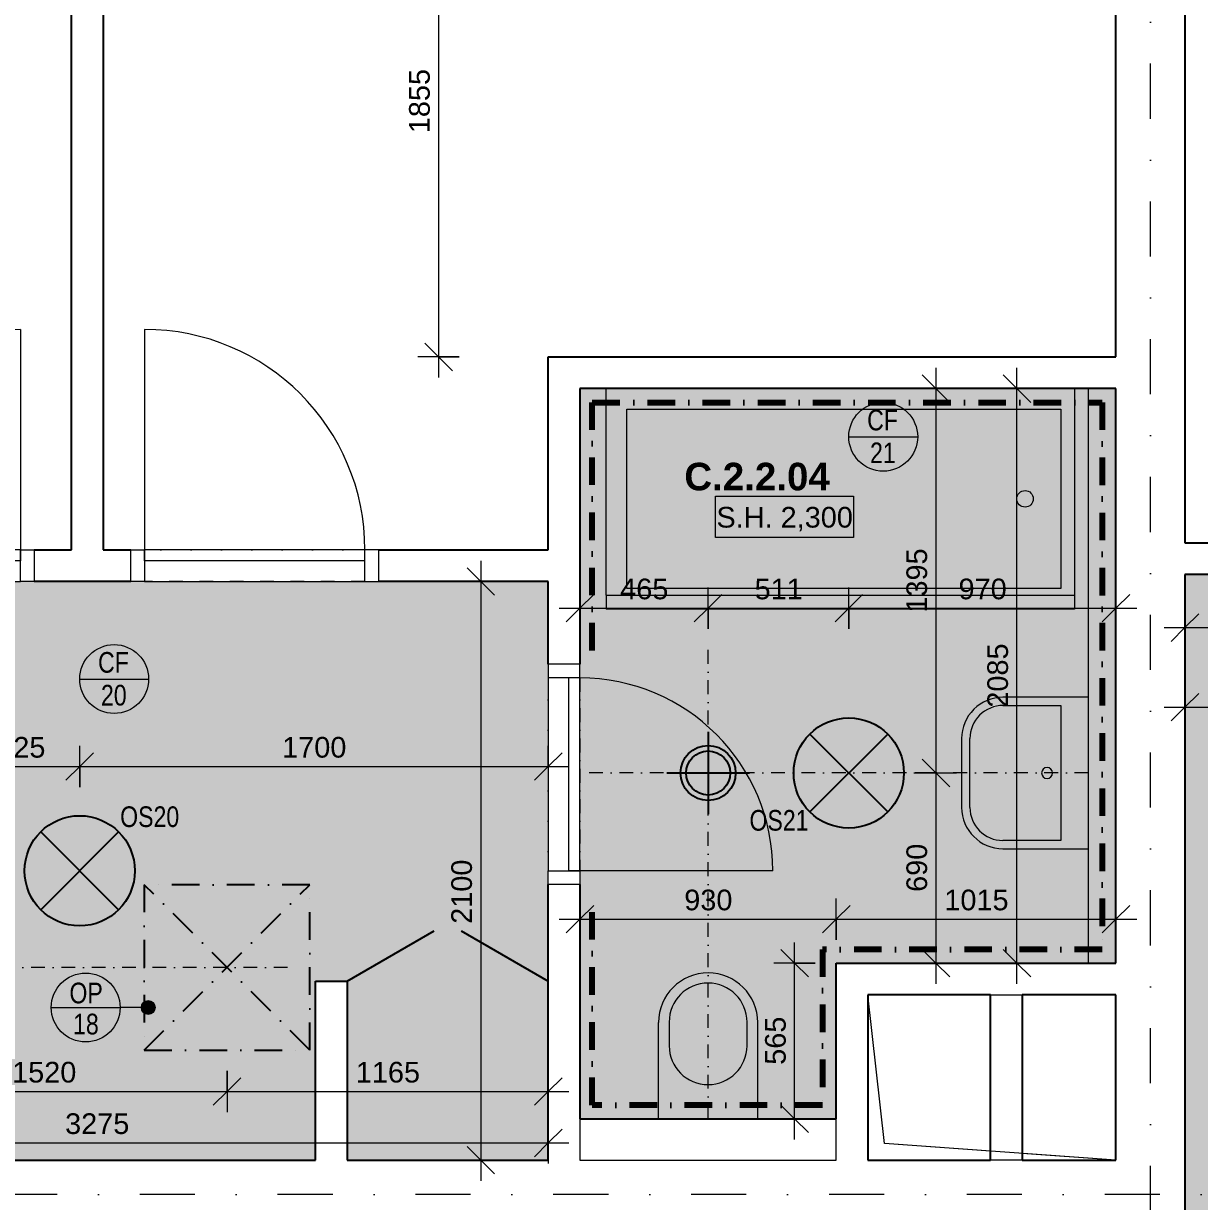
# Model space of a CAD drawing. Header units: millimetres. Extents: x -48130 to -1543, y -7799 to 13735.
# Drawn here: x -32824 to -28557, y -627 to 3648 of the extents above; entities that cross this region are included whole.
import ezdxf

# ---------------------------------------------------------------- set-up
doc = ezdxf.new("R2010")
doc.units = ezdxf.units.MM
for name, pattern in [('ABMV_DashDot_2_2mm-S0_6mm', [110, 50, -30, 0, -30]), ('HA_DashDot_10mm-S3mm', [500, 200, -150, 0, -150]), ('HA_DashDot_2_2mm-S0_6mm', [110, 50, -30, 0, -30]), ('HA_DashDot_4mm-S1mm', [200, 100, -50, 0, -50])]:
    doc.linetypes.add(name, pattern=pattern)
for name, color, linetype, lineweight in [('-UNDERLAY_A-DETL-____-OTLN', 9, 'Continuous', 25), ('-UNDERLAY_I-WALL-____-OTLN', 9, 'Continuous', 9), ('-UNDERLAY_P-SANR-FIXT-OTLN', 9, 'Continuous', 9), ('A-____-____-DIMS', 9, 'Continuous', 5), ('A-____-____-DIMS-50', 9, 'Continuous', 5), ('A-AREA-____-IDEN', 9, 'Continuous', 9), ('A-CLNG-____-IDEN', 9, 'Continuous', 9), ('A-CLNG-____-PATT', 9, 'Continuous', 9), ('A-DETL-____-OTLN', 9, 'Continuous', 25), ('A-DETL-GENF-OTLN', 9, 'Continuous', 9), ('A-DOOR-____-MCUT', 9, 'HA_DashDot_2_2mm-S0_6mm', 9), ('A-DOOR-____-OTLN', 9, 'Continuous', 9), ('A-DOOR-FRAM-OTLN', 9, 'Continuous', 9), ('A-FLOR-____-OVHD', 9, 'HA_DashDot_4mm-S1mm', 25), ('A-GENM-____-IDEN', 9, 'Continuous', 9), ('A-GENM-____-OTLN', 9, 'Continuous', 9), ('A-WALL-____-MCUT', 9, 'Continuous', 25), ('E-LITE-EQPM-IDEN', 9, 'Continuous', 9), ('E-LITE-EQPM-OTLN', 9, 'Continuous', 9), ('G-____-____-DIMS', 9, 'Continuous', 5), ('I-WALL-____-MCUT', 9, 'Continuous', 25), ('I-WALL-____-OTLN', 9, 'Continuous', 9), ('M-HVAC-CDFF-OTLN', 9, 'Continuous', 9), ('S-GRID-____-OTLN', 9, 'Continuous', 5)]:
    doc.layers.add(name, color=color, linetype=linetype, lineweight=lineweight)
doc.styles.add('Arial_1', font='arial.ttf', dxfattribs={"height": 75})
doc.styles.add('Arial_2', font='arial.ttf', dxfattribs={"width": 0.8, "height": 75})
doc.styles.add('Arial_B', font='arialbd.ttf', dxfattribs={"height": 100})
doc.dimstyles.new('Inner_Dimensions', dxfattribs={"dimscale": 304.8, "dimtxt": 76.519455, "dimasz": 0.328084, "dimexe": 0.246063, "dimexo": 0.0625, "dimgap": 0.032808, "dimtad": 1, "dimdec": 0, "dimzin": 0, "dimdsep": 46, "dimtxsty": 'Arial_1', "dimblk1": 'OBLIQUE', "dimblk2": 'OBLIQUE', "dimsah": 1, "dimcen": 0.09, "dimdle": 0.246063, "dimazin": 0, "dimtfac": 1, "dimtdec": 4, "dimtix": 1, "dimtmove": 0, "dimatfit": 3, "dimfxl": 0.246063, "dimfxlon": 1, "dimtvp": 1, "dimtolj": 1, "dimtzin": 0, "dimlwd": 9, "dimlwe": 9, "dimarcsym": 2})
doc.dimstyles.new('Inner_Dimensions_2', dxfattribs={"dimscale": 304.8, "dimtxt": 76.519455, "dimasz": 0.328084, "dimexe": 0.246063, "dimexo": 0.0625, "dimgap": 0.032808, "dimtad": 1, "dimdec": 0, "dimzin": 0, "dimdsep": 46, "dimtxsty": 'Arial_1', "dimblk1": 'OBLIQUE', "dimblk2": 'OBLIQUE', "dimsah": 1, "dimcen": 0.09, "dimdle": 0.246063, "dimazin": 0, "dimtfac": 1, "dimtdec": 4, "dimtix": 1, "dimtmove": 2, "dimatfit": 3, "dimfxl": 0.246063, "dimfxlon": 1, "dimtvp": 1, "dimtolj": 1, "dimtzin": 0, "dimlwd": 9, "dimlwe": 9, "dimarcsym": 2})

# ---------------------------------------------------------------- blocks, each defined once
blk = doc.blocks.new('ABMV_Bathtub_Generic - 800x1700-V1-DPS_2NP-C')
at = {"layer": '-UNDERLAY_P-SANR-FIXT-OTLN'}
for p, q in [((50, 1700), (800, 1700)), ((50, 1700), (800, 1700)), ((800, 1700), (800, 0)), ((800, 1700), (800, 0)), ((75, 50), (75, 1625)), ((75, 1625), (725, 1625)), ((75, 1625), (725, 1625)), ((75, 50), (75, 1625)), ((725, 1625), (725, 50)), ((725, 1625), (725, 50)), ((725, 50), (75, 50)), ((725, 50), (75, 50)), ((800, 0), (50, 0)), ((800, 0), (50, 0))]:
    blk.add_line(p, q, dxfattribs=at)
blk.add_circle((400, 180), 30, dxfattribs=at)
blk = doc.blocks.new('ABMV_Toilet_WallHung - Default-1928451-DPS_2NP-C')
at = {"layer": '-UNDERLAY_P-SANR-FIXT-OTLN'}
for p, q in [((-55, 75), (-55, 424.6)), ((-16.3, 426.2), (-16.3, 340.3)), ((266.3, 340.3), (266.3, 426.2)), ((305, 75), (305, 424.6))]:
    blk.add_line(p, q, dxfattribs=at)
for centre, radius, start, end in [((125, 424.6), 180, 0, 180), ((125, 426.2), 141.3, 360, 180), ((125, 340.3), 141.3, 180, 360)]:
    blk.add_arc(centre, radius, start, end, dxfattribs=at)
blk = doc.blocks.new('ABMV_WashBasin_Generic - 550x460-1465709-DPS_2NP-C')
at = {"layer": '-UNDERLAY_P-SANR-FIXT-OTLN'}
for p, q in [((250, 510), (0, 510)), ((0, 480), (250, 480)), ((-150, 360), (-150, 50)), ((-120, 150), (-120, 360)), ((370, 360), (370, 150)), ((400, 50), (400, 360)), ((370, 150), (-120, 150))]:
    blk.add_line(p, q, dxfattribs=at)
for centre, radius, start, end in [((0, 360), 150, 90, 180), ((0, 360), 120, 90, 180), ((250, 360), 150, 360, 90), ((250, 360), 120, 360, 90), ((125, 200), 20, 90, 270), ((125, 200), 20, 270, 90)]:
    blk.add_arc(centre, radius, start, end, dxfattribs=at)
blk = doc.blocks.new('HA_DR_Double_Swing_Solid - In_BJ_1200x2100_800-1662813-DPS_2NP-C')
at = {"layer": 'A-DOOR-____-MCUT'}
for p, q in [((-600, 57.5), (600, 57.5)), ((-600, -57.5), (600, -57.5))]:
    blk.add_line(p, q, dxfattribs=at)
at = {"layer": 'A-DOOR-____-OTLN', "lineweight": 5}
for p, q in [((600, 857.5), (600, 57.5)), ((-253.6, 257.5), (-600, 57.5))]:
    blk.add_line(p, q, dxfattribs=at)
at = {"layer": 'A-DOOR-____-OTLN'}
for p, q in [((-107.5, 65.5), (-107.5, 115)), ((-107.5, 115), (-5, 115)), ((-92.5, 100), (-92.5, 65.5)), ((-5, 100), (-92.5, 100)), ((-5, 100), (-5, 115)), ((-200, 57.5), (-600, 57.5)), ((-600, 17.5), (-600, 57.5)), ((-200, 17.5), (-200, 57.5)), ((600, 57.5), (-200, 57.5)), ((-200, 57.5), (-200, 17.5)), ((-70, 65.5), (-130, 65.5)), ((-130, 57.5), (-130, 65.5)), ((-70, 57.5), (-70, 65.5)), ((600, 57.5), (600, 17.5)), ((-200, 17.5), (-600, 17.5)), ((600, 17.5), (-200, 17.5))]:
    blk.add_line(p, q, dxfattribs=at)
at = {"layer": 'A-DOOR-____-OTLN', "lineweight": 5}
for centre, radius, start, end in [((600, 57.5), 800, 90, 180), ((-600, 57.5), 400, 360, 30)]:
    blk.add_arc(centre, radius, start, end, dxfattribs=at)
at = {"layer": 'A-DOOR-____-OTLN'}
blk.add_open_spline([(-107.5, 115), (-107.5, 115), (-107.4, 114.9), (-106.9, 114.4), (-106.5, 114), (-106.1, 113.6), (-105.6, 113.1), (-105.2, 112.7), (-104.6, 112.1), (-103.9, 111.4), (-103.3, 110.8), (-102.9, 110.4), (-102.4, 109.9), (-101.9, 109.4), (-101.5, 109), (-101, 108.5), (-100.5, 108), (-100, 107.5), (-99.5, 107), (-99, 106.5), (-98.5, 106), (-98.1, 105.6), (-97.6, 105.1), (-97.1, 104.6), (-96.7, 104.2), (-96.2, 103.7), (-95.8, 103.3), (-95.3, 102.8), (-94.8, 102.3), (-94.4, 101.9), (-93.9, 101.4), (-93.5, 101), (-93.1, 100.6), (-92.6, 100.1), (-92.5, 100), (-92.5, 100)], degree=3, knots=[0, 0, 0, 0, 0.083333, 0.125, 0.166667, 0.208333, 0.229167, 0.25, 0.291667, 0.333333, 0.354167, 0.375, 0.395833, 0.416667, 0.4375, 0.458333, 0.479167, 0.5, 0.520833, 0.541667, 0.5625, 0.583333, 0.604167, 0.625, 0.645833, 0.666667, 0.6875, 0.708333, 0.75, 0.770833, 0.791667, 0.833333, 0.875, 0.916667, 1, 1, 1, 1], dxfattribs=at)
at = {"layer": 'A-DOOR-FRAM-OTLN'}
for p, q in [((-650, 57.5), (-650, -57.5)), ((-600, 57.5), (-650, 57.5)), ((-600, 57.5), (-600, -57.5)), ((600, -57.5), (600, 57.5)), ((600, 57.5), (650, 57.5)), ((650, 57.5), (650, -57.5)), ((-650, -57.5), (-600, -57.5)), ((-600, -57.5), (600, -57.5)), ((650, -57.5), (600, -57.5))]:
    blk.add_line(p, q, dxfattribs=at)
blk = doc.blocks.new('HA_DR_Single_Swing_Solid - In_BJ_700x2100-2040355-DPS_2NP-C')
at = {"layer": 'A-DOOR-____-MCUT'}
for p, q in [((-350, 57.5), (350, 57.5)), ((-350, -57.5), (350, -57.5))]:
    blk.add_line(p, q, dxfattribs=at)
at = {"layer": 'A-DOOR-____-OTLN', "lineweight": 5}
blk.add_line((350, 757.5), (350, 57.5), dxfattribs=at)
at = {"layer": 'A-DOOR-____-OTLN'}
for p, q in [((350, 57.5), (-350, 57.5)), ((-350, 57.5), (-350, 17.5)), ((350, 57.5), (350, 17.5)), ((350, 17.5), (-350, 17.5))]:
    blk.add_line(p, q, dxfattribs=at)
at = {"layer": 'A-DOOR-____-OTLN', "lineweight": 5}
blk.add_arc((350, 57.5), 700, 90, 180, dxfattribs=at)
at = {"layer": 'A-DOOR-FRAM-OTLN'}
for p, q in [((-400, 57.5), (-400, -57.5)), ((-350, 57.5), (-400, 57.5)), ((-350, 57.5), (-350, -57.5)), ((350, -57.5), (350, 57.5)), ((350, 57.5), (400, 57.5)), ((400, 57.5), (400, -57.5)), ((-400, -57.5), (-350, -57.5)), ((-350, -57.5), (350, -57.5)), ((400, -57.5), (350, -57.5))]:
    blk.add_line(p, q, dxfattribs=at)
blk = doc.blocks.new('HA_DR_Single_Swing_Solid - In_BJ_800x2100-2040331-DPS_2NP-C')
at = {"layer": 'A-DOOR-____-MCUT'}
for p, q in [((-400, 57.5), (400, 57.5)), ((-400, -57.5), (400, -57.5))]:
    blk.add_line(p, q, dxfattribs=at)
at = {"layer": 'A-DOOR-____-OTLN'}
for p, q in [((-400, -17.5), (-400, -57.5)), ((-400, -17.5), (400, -17.5)), ((400, -17.5), (400, -57.5)), ((-400, -57.5), (400, -57.5))]:
    blk.add_line(p, q, dxfattribs=at)
at = {"layer": 'A-DOOR-____-OTLN', "lineweight": 5}
blk.add_line((400, -857.5), (400, -57.5), dxfattribs=at)
blk.add_arc((400, -57.5), 800, 180, 270, dxfattribs=at)
at = {"layer": 'A-DOOR-FRAM-OTLN'}
for p, q in [((-400, 57.5), (-450, 57.5)), ((-450, 57.5), (-450, -57.5)), ((400, 57.5), (-400, 57.5)), ((-400, 57.5), (-400, -57.5)), ((400, -57.5), (400, 57.5)), ((400, 57.5), (450, 57.5)), ((450, 57.5), (450, -57.5)), ((-450, -57.5), (-400, -57.5)), ((450, -57.5), (400, -57.5))]:
    blk.add_line(p, q, dxfattribs=at)
blk = doc.blocks.new('HA_GM_Shaft_Rectangle - Default-2056003-DPS_2NP-C')
at = {"layer": 'A-DETL-GENF-OTLN'}
for p, q in [((60, -60), (600, 0)), ((0, -900), (60, -60))]:
    blk.add_line(p, q, dxfattribs=at)
at = {"layer": 'A-GENM-____-OTLN'}
for p, q in [((0, -900), (0, 0)), ((0, 0), (600, 0)), ((600, 0), (600, -900)), ((600, -900), (0, -900))]:
    blk.add_line(p, q, dxfattribs=at)
blk = doc.blocks.new('HA_GM_Shaft_Rectangle - Default-2056009-DPS_2NP-C')
at = {"layer": 'A-DETL-GENF-OTLN'}
for p, q in [((60, -60), (600, 0)), ((32.5, -445), (60, -60)), ((0, -900), (24.3, -560))]:
    blk.add_line(p, q, dxfattribs=at)
blk = doc.blocks.new('HA_LF_GenericSymbol - OS21_koupelna-1935287-DPS_2NP-C')
at = {"layer": 'E-LITE-EQPM-OTLN', "color": 11, "lineweight": 25}
for p, q in [((141.4, 141.4), (-141.4, -141.4)), ((-141.4, 141.4), (141.4, -141.4))]:
    blk.add_line(p, q, dxfattribs=at)
blk.add_circle((0, 0), 200, dxfattribs=at)
blk = doc.blocks.new('HA_LF_GenericSymbol - OS20_chodby-1935301-DPS_2NP-C')
at = {"layer": 'E-LITE-EQPM-OTLN', "color": 11, "lineweight": 25}
for p, q in [((141.4, 141.4), (-141.4, -141.4)), ((-141.4, 141.4), (141.4, -141.4))]:
    blk.add_line(p, q, dxfattribs=at)
blk.add_circle((0, 0), 200, dxfattribs=at)
blk = doc.blocks.new('HA_GM_Tiling_LineBased - Generic Tiles-1986776-DPS_2NP-C')
at = {"layer": 'A-GENM-____-OTLN', "linetype": 'HA_DashDot_4mm-S1mm', "lineweight": 80}
blk.add_line((50, -50), (950, -50), dxfattribs=at)
blk = doc.blocks.new('HA_GM_Tiling_LineBased - Generic Tiles-1986918-DPS_2NP-C')
at = {"layer": 'A-GENM-____-OTLN', "linetype": 'HA_DashDot_4mm-S1mm', "lineweight": 80}
blk.add_line((50, -50), (1900, -50), dxfattribs=at)
blk = doc.blocks.new('HA_GM_Tiling_LineBased - Generic Tiles-1986778-DPS_2NP-C')
at = {"layer": 'A-GENM-____-OTLN', "linetype": 'HA_DashDot_4mm-S1mm', "lineweight": 80}
blk.add_line((50, -50), (2035, -50), dxfattribs=at)
blk = doc.blocks.new('HA_GM_Tiling_LineBased - Generic Tiles-1986770-DPS_2NP-C')
at = {"layer": 'A-GENM-____-OTLN', "linetype": 'HA_DashDot_4mm-S1mm', "lineweight": 80}
blk.add_line((50, -50), (1065, -50), dxfattribs=at)
blk = doc.blocks.new('HA_GM_Tiling_LineBased - Generic Tiles-1986779-DPS_2NP-C')
at = {"layer": 'A-GENM-____-OTLN', "linetype": 'HA_DashDot_4mm-S1mm', "lineweight": 80}
blk.add_line((-50, -50), (515, -50), dxfattribs=at)
blk = doc.blocks.new('HA_GM_Tiling_LineBased - Generic Tiles-1986780-DPS_2NP-C')
at = {"layer": 'A-GENM-____-OTLN', "linetype": 'HA_DashDot_4mm-S1mm', "lineweight": 80}
blk.add_line((50, -50), (885, -50), dxfattribs=at)
blk = doc.blocks.new('HA_GM_Tiling_LineBased - Generic Tiles-1986781-DPS_2NP-C')
at = {"layer": 'A-GENM-____-OTLN', "linetype": 'HA_DashDot_4mm-S1mm', "lineweight": 80}
blk.add_line((50, -50), (800, -50), dxfattribs=at)
blk = doc.blocks.new('HA_VZT_GenericSymbol - Default-1930925-DPS_2NP-C')
at = {"layer": 'M-HVAC-CDFF-OTLN', "color": 92, "lineweight": 25}
for p, q in [((0, 150), (0, -150)), ((-150, 0), (150, 0))]:
    blk.add_line(p, q, dxfattribs=at)
for radius in [100, 80]:
    blk.add_circle((0, 0), radius, dxfattribs=at)
blk = doc.blocks.new('DIMBLOCK49-DPS_2NP-C')
at = {"layer": 'A-____-____-DIMS-50', "lineweight": 9, "transparency": 16777216}
for p, q in [((-28609.9, 1242), (-28609.9, 1092)), ((-28609.9, 1167), (-28609.9, 1242)), ((-27759.9, 1242), (-27759.9, 1092)), ((-27759.9, 1167), (-27759.9, 1242)), ((-28609.9, 1167), (-28559.9, 1217)), ((-27759.9, 1167), (-27709.9, 1217)), ((-28684.9, 1167), (-27759.9, 1167)), ((-28609.9, 1167), (-28659.9, 1117)), ((-27759.9, 1167), (-27809.9, 1117))]:
    blk.add_line(p, q, dxfattribs=at)
at = {"layer": 'A-____-____-DIMS-50', "color": 0, "lineweight": 9, "transparency": 16777216, "insert": (-28271.4, 1274.4), "char_height": 75, "width": 207.662, "attachment_point": 1, "line_spacing_factor": 0.941778, "style": 'Arial_1'}
blk.add_mtext('850', dxfattribs=at)
blk = doc.blocks.new('_Oblique')
at = {"color": 0, "linetype": 'ByBlock', "lineweight": -2}
blk.add_line((-0.5, -0.5), (0.5, 0.5), dxfattribs=at)
blk = doc.blocks.new('DIMBLOCK51-DPS_2NP-C')
at = {"layer": 'A-____-____-DIMS-50', "lineweight": 9, "transparency": 16777216}
for p, q in [((-30804.9, 1601.3), (-30804.9, 1451.3)), ((-30804.9, 1526.3), (-30804.9, 1601.3)), ((-30339.9, 1451.3), (-30339.9, 1601.3)), ((-30804.9, 1526.3), (-30754.9, 1576.3)), ((-30339.9, 1526.3), (-30289.9, 1576.3)), ((-30879.9, 1526.3), (-30339.9, 1526.3)), ((-30804.9, 1526.3), (-30854.9, 1476.3)), ((-30339.9, 1526.3), (-30389.9, 1476.3)), ((-30339.9, 1526.3), (-30339.9, 1451.3))]:
    blk.add_line(p, q, dxfattribs=at)
at = {"layer": 'A-____-____-DIMS-50', "color": 0, "lineweight": 9, "transparency": 16777216, "insert": (-30658.9, 1633.7), "char_height": 75, "width": 207.662, "attachment_point": 1, "line_spacing_factor": 0.941778, "style": 'Arial_1'}
blk.add_mtext('465', dxfattribs=at)
blk = doc.blocks.new('DIMBLOCK52-DPS_2NP-C')
at = {"layer": 'A-____-____-DIMS-50', "lineweight": 9, "transparency": 16777216}
for p, q in [((-30339.9, 1451.3), (-30339.9, 1601.3)), ((-29829.4, 1451.3), (-29829.4, 1601.3)), ((-30339.9, 1526.3), (-30289.9, 1576.3)), ((-29829.4, 1526.3), (-29779.4, 1576.3)), ((-30339.9, 1526.3), (-30389.9, 1476.3)), ((-30339.9, 1526.3), (-29829.4, 1526.3)), ((-30339.9, 1526.3), (-30339.9, 1451.3)), ((-29829.4, 1526.3), (-29879.4, 1476.3)), ((-29829.4, 1526.3), (-29829.4, 1451.3))]:
    blk.add_line(p, q, dxfattribs=at)
at = {"layer": 'A-____-____-DIMS-50', "color": 0, "lineweight": 9, "transparency": 16777216, "insert": (-30171.2, 1633.7), "char_height": 75, "width": 207.662, "attachment_point": 1, "line_spacing_factor": 0.941778, "style": 'Arial_1'}
blk.add_mtext('511', dxfattribs=at)
blk = doc.blocks.new('DIMBLOCK53-DPS_2NP-C')
at = {"layer": 'A-____-____-DIMS-50', "lineweight": 9, "transparency": 16777216}
for p, q in [((-29829.4, 1451.3), (-29829.4, 1601.3)), ((-28859.9, 1601.3), (-28859.9, 1451.3)), ((-28859.9, 1526.3), (-28859.9, 1601.3)), ((-29829.4, 1526.3), (-29779.4, 1576.3)), ((-28859.9, 1526.3), (-28809.9, 1576.3)), ((-29829.4, 1526.3), (-29879.4, 1476.3)), ((-29829.4, 1526.3), (-28784.9, 1526.3)), ((-29829.4, 1526.3), (-29829.4, 1451.3)), ((-28859.9, 1526.3), (-28909.9, 1476.3))]:
    blk.add_line(p, q, dxfattribs=at)
at = {"layer": 'A-____-____-DIMS-50', "color": 0, "lineweight": 9, "transparency": 16777216, "insert": (-29431.2, 1633.7), "char_height": 75, "width": 207.662, "attachment_point": 1, "line_spacing_factor": 0.941778, "style": 'Arial_1'}
blk.add_mtext('970', dxfattribs=at)
blk = doc.blocks.new('DIMBLOCK54-DPS_2NP-C')
at = {"layer": 'A-____-____-DIMS-50', "lineweight": 9, "transparency": 16777216}
for p, q in [((-29513, 2398.2), (-29513, 928.2)), ((-29513, 2323.2), (-29563, 2373.2)), ((-29438, 2323.2), (-29588, 2323.2)), ((-29513, 2323.2), (-29463, 2273.2)), ((-29513, 2323.2), (-29438, 2323.2)), ((-29513, 928.2), (-29563, 978.2)), ((-29588, 928.2), (-29438, 928.2)), ((-29513, 928.2), (-29588, 928.2)), ((-29513, 928.2), (-29463, 878.2))]:
    blk.add_line(p, q, dxfattribs=at)
at = {"layer": 'A-____-____-DIMS-50', "color": 0, "lineweight": 9, "transparency": 16777216, "insert": (-29620.4, 1510.3), "char_height": 75, "width": 276.883, "attachment_point": 1, "rotation": 90, "line_spacing_factor": 0.941778, "style": 'Arial_1'}
blk.add_mtext('1395', dxfattribs=at)
blk = doc.blocks.new('DIMBLOCK55-DPS_2NP-C')
at = {"layer": 'A-____-____-DIMS-50', "lineweight": 9, "transparency": 16777216}
for p, q in [((-29513, 928.2), (-29563, 978.2)), ((-29588, 928.2), (-29438, 928.2)), ((-29513, 928.2), (-29588, 928.2)), ((-29513, 928.2), (-29513, 163.2)), ((-29513, 928.2), (-29463, 878.2)), ((-29513, 238.2), (-29563, 288.2)), ((-29438, 238.2), (-29588, 238.2)), ((-29513, 238.2), (-29463, 188.2)), ((-29513, 238.2), (-29438, 238.2))]:
    blk.add_line(p, q, dxfattribs=at)
at = {"layer": 'A-____-____-DIMS-50', "color": 0, "lineweight": 9, "transparency": 16777216, "insert": (-29620.4, 496.7), "char_height": 75, "width": 207.662, "attachment_point": 1, "rotation": 90, "line_spacing_factor": 0.941778, "style": 'Arial_1'}
blk.add_mtext('690', dxfattribs=at)
blk = doc.blocks.new('DIMBLOCK82-DPS_2NP-C')
at = {"layer": 'A-____-____-DIMS-50', "lineweight": 9, "transparency": 16777216}
for p, q in [((-31317.5, 4293.2), (-31367.5, 4343.2)), ((-31242.5, 4293.2), (-31392.5, 4293.2)), ((-31317.5, 4293.2), (-31317.5, 2363.2)), ((-31317.5, 4293.2), (-31267.5, 4243.2)), ((-31317.5, 4293.2), (-31242.5, 4293.2)), ((-31317.5, 2438.2), (-31367.5, 2488.2)), ((-31242.5, 2438.2), (-31392.5, 2438.2)), ((-31317.5, 2438.2), (-31267.5, 2388.2)), ((-31317.5, 2438.2), (-31242.5, 2438.2))]:
    blk.add_line(p, q, dxfattribs=at)
at = {"layer": 'A-____-____-DIMS-50', "color": 0, "lineweight": 9, "transparency": 16777216, "insert": (-31424.8, 3250.3), "char_height": 75, "width": 276.883, "attachment_point": 1, "rotation": 90, "line_spacing_factor": 0.941778, "style": 'Arial_1'}
blk.add_mtext('1855', dxfattribs=at)
blk = doc.blocks.new('HA_TAG_GM_Products - Generic-588599-DPS_2NP-C')
at = {"layer": 'A-GENM-____-IDEN'}
blk.add_line((-2.5, 0), (2.5, 0), dxfattribs=at)
blk.add_circle((0, 0), 2.5, dxfattribs=at)
blk = doc.blocks.new('Spot Elevations - Generic-448778-DPS_2NP-C')
at = {"layer": 'G-____-____-DIMS', "lineweight": 9}
for p, q in [((-5, 0), (-5, 3)), ((-5, 3), (5, 3)), ((5, 3), (5, 0)), ((5, 0), (-5, 0))]:
    blk.add_line(p, q, dxfattribs=at)
blk = doc.blocks.new('HA_Tag_Ceiling - Group _ Type Mark-1700485-DPS_2NP-C')
at = {"layer": 'A-CLNG-____-IDEN'}
blk.add_line((-2.5, 0), (2.5, 0), dxfattribs=at)
blk.add_circle((0, 0), 2.5, dxfattribs=at)
blk = doc.blocks.new('DIMBLOCK108-DPS_2NP-C')
at = {"layer": 'A-____-____-DIMS-50', "lineweight": 9, "transparency": 16777216}
for p, q in [((-33605.5, -152.6), (-33605.5, -302.6)), ((-33605.5, -227.6), (-33605.5, -152.6)), ((-32085.4, -152.6), (-32085.4, -302.6)), ((-32085.4, -227.6), (-32085.4, -152.6)), ((-33605.5, -227.6), (-33555.5, -177.6)), ((-32085.4, -227.6), (-32035.4, -177.6)), ((-33605.5, -227.6), (-33655.5, -277.6)), ((-33605.5, -227.6), (-32085.4, -227.6)), ((-32085.4, -227.6), (-32135.4, -277.6))]:
    blk.add_line(p, q, dxfattribs=at)
at = {"layer": 'A-____-____-DIMS-50', "color": 0, "lineweight": 9, "transparency": 16777216, "insert": (-32865.1, -120.2), "char_height": 75, "width": 276.883, "attachment_point": 1, "line_spacing_factor": 0.941778, "style": 'Arial_1'}
blk.add_mtext('1520', dxfattribs=at)
blk = doc.blocks.new('DIMBLOCK109-DPS_2NP-C')
at = {"layer": 'A-____-____-DIMS-50', "lineweight": 9, "transparency": 16777216}
for p, q in [((-32085.4, -152.6), (-32085.4, -302.6)), ((-32085.4, -227.6), (-32085.4, -152.6)), ((-30919.9, -152.6), (-30919.9, -302.6)), ((-30919.9, -227.6), (-30919.9, -152.6)), ((-32085.4, -227.6), (-32035.4, -177.6)), ((-30919.9, -227.6), (-30869.9, -177.6)), ((-32085.4, -227.6), (-32135.4, -277.6)), ((-32085.4, -227.6), (-30844.9, -227.6)), ((-30919.9, -227.6), (-30969.9, -277.6))]:
    blk.add_line(p, q, dxfattribs=at)
at = {"layer": 'A-____-____-DIMS-50', "color": 0, "lineweight": 9, "transparency": 16777216, "insert": (-31618, -120.2), "char_height": 75, "width": 276.883, "attachment_point": 1, "line_spacing_factor": 0.941778, "style": 'Arial_1'}
blk.add_mtext('1165', dxfattribs=at)
blk = doc.blocks.new('DIMBLOCK114-DPS_2NP-C')
at = {"layer": 'A-____-____-DIMS-50', "lineweight": 9, "transparency": 16777216}
for p, q in [((-33045.1, 876.6), (-33045.1, 1026.6)), ((-32619.9, 876.6), (-32619.9, 1026.6)), ((-33045.1, 951.6), (-32995.1, 1001.6)), ((-32619.9, 951.6), (-32569.9, 1001.6)), ((-33045.1, 951.6), (-33095.1, 901.6)), ((-33045.1, 951.6), (-32619.9, 951.6)), ((-33045.1, 951.6), (-33045.1, 876.6)), ((-32619.9, 951.6), (-32669.9, 901.6)), ((-32619.9, 951.6), (-32619.9, 876.6))]:
    blk.add_line(p, q, dxfattribs=at)
at = {"layer": 'A-____-____-DIMS-50', "color": 0, "lineweight": 9, "transparency": 16777216, "insert": (-32919, 1059), "char_height": 75, "width": 207.662, "attachment_point": 1, "line_spacing_factor": 0.941778, "style": 'Arial_1'}
blk.add_mtext('425', dxfattribs=at)
blk = doc.blocks.new('DIMBLOCK115-DPS_2NP-C')
at = {"layer": 'A-____-____-DIMS-50', "lineweight": 9, "transparency": 16777216}
for p, q in [((-32619.9, 876.6), (-32619.9, 1026.6)), ((-30919.9, 1026.6), (-30919.9, 876.6)), ((-30919.9, 951.6), (-30919.9, 1026.6)), ((-32619.9, 951.6), (-32569.9, 1001.6)), ((-30919.9, 951.6), (-30869.9, 1001.6)), ((-32619.9, 951.6), (-32669.9, 901.6)), ((-32619.9, 951.6), (-30844.9, 951.6)), ((-32619.9, 951.6), (-32619.9, 876.6)), ((-30919.9, 951.6), (-30969.9, 901.6))]:
    blk.add_line(p, q, dxfattribs=at)
at = {"layer": 'A-____-____-DIMS-50', "color": 0, "lineweight": 9, "transparency": 16777216, "insert": (-31885.3, 1059), "char_height": 75, "width": 276.883, "attachment_point": 1, "line_spacing_factor": 0.941778, "style": 'Arial_1'}
blk.add_mtext('1700', dxfattribs=at)
blk = doc.blocks.new('DIMBLOCK146-DPS_2NP-C')
at = {"layer": 'A-____-____-DIMS-50', "lineweight": 9, "transparency": 16777216}
for p, q in [((-28609.9, 1530.8), (-28609.9, 1380.8)), ((-28609.9, 1455.8), (-28609.9, 1530.8)), ((-28609.9, 1455.8), (-28559.9, 1505.8)), ((-26909.9, 1530.8), (-26909.9, 1380.8)), ((-26909.9, 1455.8), (-26909.9, 1530.8)), ((-26909.9, 1455.8), (-26859.9, 1505.8)), ((-28684.9, 1455.8), (-26834.9, 1455.8)), ((-28609.9, 1455.8), (-28659.9, 1405.8)), ((-26909.9, 1455.8), (-26959.9, 1405.8))]:
    blk.add_line(p, q, dxfattribs=at)
at = {"layer": 'A-____-____-DIMS-50', "color": 0, "lineweight": 9, "transparency": 16777216, "insert": (-27875.3, 1563.2), "char_height": 75, "width": 276.883, "attachment_point": 1, "line_spacing_factor": 0.941778, "style": 'Arial_1'}
blk.add_mtext('1700', dxfattribs=at)
blk = doc.blocks.new('DIMBLOCK152-DPS_2NP-C')
at = {"layer": 'A-____-____-DIMS-50', "lineweight": 9, "transparency": 16777216}
for p, q in [((-29219.4, 163.2), (-29219.4, 2398.2)), ((-29219.4, 2323.2), (-29269.4, 2373.2)), ((-29294.4, 2323.2), (-29144.4, 2323.2)), ((-29219.4, 2323.2), (-29294.4, 2323.2)), ((-29219.4, 2323.2), (-29169.4, 2273.2)), ((-29219.4, 238.2), (-29269.4, 288.2)), ((-29294.4, 238.2), (-29144.4, 238.2)), ((-29219.4, 238.2), (-29294.4, 238.2)), ((-29219.4, 238.2), (-29169.4, 188.2))]:
    blk.add_line(p, q, dxfattribs=at)
at = {"layer": 'A-____-____-DIMS-50', "color": 0, "lineweight": 9, "transparency": 16777216, "insert": (-29326.8, 1165.3), "char_height": 75, "width": 276.883, "attachment_point": 1, "rotation": 90, "line_spacing_factor": 0.941778, "style": 'Arial_1'}
blk.add_mtext('2085', dxfattribs=at)
blk = doc.blocks.new('DIMBLOCK153-DPS_2NP-C')
at = {"layer": 'A-____-____-DIMS-50', "lineweight": 9, "transparency": 16777216}
for p, q in [((-30804.9, 472.6), (-30804.9, 322.6)), ((-30804.9, 397.6), (-30804.9, 472.6)), ((-29874.9, 322.6), (-29874.9, 472.6)), ((-30804.9, 397.6), (-30754.9, 447.6)), ((-29874.9, 397.6), (-29824.9, 447.6)), ((-30879.9, 397.6), (-29874.9, 397.6)), ((-30804.9, 397.6), (-30854.9, 347.6)), ((-29874.9, 397.6), (-29924.9, 347.6)), ((-29874.9, 397.6), (-29874.9, 322.6))]:
    blk.add_line(p, q, dxfattribs=at)
at = {"layer": 'A-____-____-DIMS-50', "color": 0, "lineweight": 9, "transparency": 16777216, "insert": (-30426.4, 504.9), "char_height": 75, "width": 207.662, "attachment_point": 1, "line_spacing_factor": 0.941778, "style": 'Arial_1'}
blk.add_mtext('930', dxfattribs=at)
blk = doc.blocks.new('DIMBLOCK154-DPS_2NP-C')
at = {"layer": 'A-____-____-DIMS-50', "lineweight": 9, "transparency": 16777216}
for p, q in [((-29874.9, 322.6), (-29874.9, 472.6)), ((-28859.9, 472.6), (-28859.9, 322.6)), ((-28859.9, 397.6), (-28859.9, 472.6)), ((-29874.9, 397.6), (-29824.9, 447.6)), ((-28859.9, 397.6), (-28809.9, 447.6)), ((-29874.9, 397.6), (-29924.9, 347.6)), ((-29874.9, 397.6), (-28784.9, 397.6)), ((-29874.9, 397.6), (-29874.9, 322.6)), ((-28859.9, 397.6), (-28909.9, 347.6))]:
    blk.add_line(p, q, dxfattribs=at)
at = {"layer": 'A-____-____-DIMS-50', "color": 0, "lineweight": 9, "transparency": 16777216, "insert": (-29482.8, 504.9), "char_height": 75, "width": 276.883, "attachment_point": 1, "line_spacing_factor": 0.941778, "style": 'Arial_1'}
blk.add_mtext('1015', dxfattribs=at)
blk = doc.blocks.new('DIMBLOCK155-DPS_2NP-C')
at = {"layer": 'A-____-____-DIMS-50', "lineweight": 9, "transparency": 16777216}
for p, q in [((-31164.3, 1623.2), (-31214.3, 1673.2)), ((-31164.3, 1698.2), (-31164.3, -551.8)), ((-31089.3, 1623.2), (-31239.3, 1623.2)), ((-31164.3, 1623.2), (-31114.3, 1573.2)), ((-31164.3, 1623.2), (-31089.3, 1623.2)), ((-31164.3, -476.8), (-31214.3, -426.8)), ((-31089.3, -476.8), (-31239.3, -476.8)), ((-31164.3, -476.8), (-31114.3, -526.8)), ((-31164.3, -476.8), (-31089.3, -476.8))]:
    blk.add_line(p, q, dxfattribs=at)
at = {"layer": 'A-____-____-DIMS-50', "color": 0, "lineweight": 9, "transparency": 16777216, "insert": (-31271.7, 380.8), "char_height": 75, "width": 276.883, "attachment_point": 1, "rotation": 90, "line_spacing_factor": 0.941778, "style": 'Arial_1'}
blk.add_mtext('2100', dxfattribs=at)
blk = doc.blocks.new('DIMBLOCK168-DPS_2NP-C')
at = {"layer": 'A-____-____-DIMS-50', "lineweight": 9, "transparency": 16777216}
for p, q in [((-30025.9, -401.8), (-30025.9, 313.2)), ((-30025.9, 238.2), (-30075.9, 288.2)), ((-29950.9, 238.2), (-30100.9, 238.2)), ((-30025.9, 238.2), (-29975.9, 188.2)), ((-30025.9, 238.2), (-29950.9, 238.2)), ((-30025.9, -326.8), (-30075.9, -276.8)), ((-30100.9, -326.8), (-29950.9, -326.8)), ((-30025.9, -326.8), (-30100.9, -326.8)), ((-30025.9, -326.8), (-29975.9, -376.8))]:
    blk.add_line(p, q, dxfattribs=at)
at = {"layer": 'A-____-____-DIMS-50', "color": 0, "lineweight": 9, "transparency": 16777216, "insert": (-30133.3, -130.8), "char_height": 75, "width": 207.662, "attachment_point": 1, "rotation": 90, "line_spacing_factor": 0.941778, "style": 'Arial_1'}
blk.add_mtext('565', dxfattribs=at)
blk = doc.blocks.new('DIMBLOCK169-DPS_2NP-C')
at = {"layer": 'A-____-____-DIMS-50', "lineweight": 9, "transparency": 16777216}
for p, q in [((-34194.9, -339.4), (-34194.9, -489.4)), ((-34194.9, -414.4), (-34194.9, -339.4)), ((-30919.9, -339.4), (-30919.9, -489.4)), ((-30919.9, -414.4), (-30919.9, -339.4)), ((-34194.9, -414.4), (-34144.9, -364.4)), ((-30919.9, -414.4), (-30869.9, -364.4)), ((-34269.9, -414.4), (-30844.9, -414.4)), ((-34194.9, -414.4), (-34244.9, -464.4)), ((-30919.9, -414.4), (-30969.9, -464.4))]:
    blk.add_line(p, q, dxfattribs=at)
at = {"layer": 'A-____-____-DIMS-50', "color": 0, "lineweight": 9, "transparency": 16777216, "insert": (-32672.8, -307), "char_height": 75, "width": 276.883, "attachment_point": 1, "line_spacing_factor": 0.941778, "style": 'Arial_1'}
blk.add_mtext('3275', dxfattribs=at)

msp = doc.modelspace()

# ---------------------------------------------------------------- hatches: boundary and pattern name
at = {"layer": 'A-CLNG-____-PATT', "lineweight": 5}
msp.add_hatch(color=256, dxfattribs=at).paths.add_polyline_path([(-29874.9, -326.8), (-29874.9, 238.2), (-28859.9, 238.2), (-28859.9, 2323.2), (-30804.9, 2323.2), (-30804.9, -326.8), (-30344.1, -326.8)])
h = msp.add_hatch(color=256, dxfattribs=at)
h.paths.add_polyline_path([(-29499.9, -2456.8), (-29499.9, -1806.8), (-29384.9, -1806.8), (-29384.9, -2301.8), (-26534.9, -2301.8), (-26534.9, -166.8), (-26909.9, -166.8), (-26909.9, 1648.2), (-28609.9, 1648.2), (-28609.9, -726.8), (-32449.9, -726.8), (-32449.9, -2456.8), (-30344.1, -2456.8)])
h.paths.add_polyline_path([(-27759.9, -1012), (-27769, -1010.8), (-27777.4, -1007.3), (-27784.7, -1001.7), (-27790.2, -994.5), (-27793.7, -986.1), (-27794.9, -977), (-27793.7, -967.9), (-27790.2, -959.5), (-27784.7, -952.2), (-27777.4, -946.7), (-27769, -943.2), (-27759.9, -942), (-27750.8, -943.2), (-27742.4, -946.7), (-27735.2, -952.2), (-27729.6, -959.5), (-27726.1, -967.9), (-27724.9, -977), (-27726.1, -986.1), (-27729.6, -994.5), (-27735.2, -1001.7), (-27742.4, -1007.3), (-27750.8, -1010.8)])
h = msp.add_hatch(color=256, dxfattribs=at)
h.paths.add_polyline_path([(-30919.9, -476.8), (-30919.9, 1623.2), (-34194.9, 1623.2), (-34194.9, -476.8), (-31764.9, -476.8), (-31764.9, 173.2), (-31649.9, 173.2), (-31649.9, -476.8)])
h.paths.add_polyline_path([(-33045.1, 538.2), (-33054.2, 539.4), (-33062.6, 542.9), (-33069.9, 548.5), (-33075.4, 555.7), (-33078.9, 564.1), (-33080.1, 573.2), (-33078.9, 582.3), (-33075.4, 590.7), (-33069.9, 598), (-33062.6, 603.5), (-33054.2, 607), (-33045.1, 608.2), (-33036.1, 607), (-33027.6, 603.5), (-33020.4, 598), (-33014.8, 590.7), (-33011.3, 582.3), (-33010.1, 573.2), (-33011.3, 564.1), (-33014.8, 555.7), (-33020.4, 548.5), (-33027.6, 542.9), (-33036.1, 539.4)])
at = {"layer": 'A-GENM-____-IDEN'}
h = msp.add_hatch(color=256, dxfattribs=at)
edge = h.paths.add_edge_path()
edge.add_arc((-32371.2, 77.1), 25, 0, 360)

# ---------------------------------------------------------------- linework, layer by layer
at = {"layer": '-UNDERLAY_A-DETL-____-OTLN'}
for p, q in [((-31649.9, 173.2), (-31333.8, 355.7)), ((-31236, 355.7), (-30919.9, 173.2))]:
    msp.add_line(p, q, dxfattribs=at)
at = {"layer": '-UNDERLAY_I-WALL-____-OTLN'}
for p, q in [((-28959.9, 238.2), (-28959.9, 2323.2)), ((-30709.9, 1573.2), (-29009.9, 1573.2)), ((-30709.9, 1573.2), (-30709.9, 1523.2)), ((-29009.9, 1573.2), (-29009.9, 1523.2)), ((-29009.9, 1523.2), (-30709.9, 1523.2))]:
    msp.add_line(p, q, dxfattribs=at)
at = {"layer": 'A-DETL-____-OTLN', "linetype": 'ABMV_DashDot_2_2mm-S0_6mm', "lineweight": 5}
for p, q in [((-30339.9, -326.8), (-30339.9, 1393.2)), ((-28959.9, 928.2), (-30779.9, 928.2)), ((-31865.4, 222.8), (-33685.4, 222.8))]:
    msp.add_line(p, q, dxfattribs=at)
at = {"layer": 'A-FLOR-____-OVHD'}
for p, q in [((-31785.4, 522.8), (-32385.4, 522.8)), ((-32385.4, 522.8), (-32385.4, -77.2)), ((-31785.4, -77.2), (-32385.4, 522.8)), ((-32385.4, -77.2), (-31785.4, 522.8)), ((-31785.4, -77.2), (-31785.4, 522.8)), ((-32385.4, -77.2), (-31785.4, -77.2))]:
    msp.add_line(p, q, dxfattribs=at)
at = {"layer": 'A-GENM-____-IDEN'}
msp.add_line((-32371.2, 77.1), (-32473.1, 77.1), dxfattribs=at)
msp.add_circle((-32371.2, 77.1), 25, dxfattribs=at)
at = {"layer": 'A-WALL-____-MCUT', "lineweight": 9}
for p, q in [((-30804.9, -326.8), (-30804.9, -476.8)), ((-29874.9, -476.8), (-29874.9, -326.8))]:
    msp.add_line(p, q, dxfattribs=at)
at = {"layer": 'I-WALL-____-MCUT'}
for p, q in [((-32649.9, 1738.2), (-32649.9, 6148.2)), ((-32534.9, 6148.2), (-32534.9, 1738.2)), ((-28859.9, 2438.2), (-28859.9, 6148.2)), ((-28609.9, 6148.2), (-28609.9, 1763.2)), ((-30919.9, 1738.2), (-30919.9, 2438.2)), ((-30919.9, 2438.2), (-28859.9, 2438.2)), ((-30804.9, 2323.2), (-30804.9, 1323.2)), ((-28859.9, 2323.2), (-30804.9, 2323.2)), ((-28859.9, 238.2), (-28859.9, 2323.2)), ((-28609.9, 1763.2), (-28409.9, 1763.2)), ((-32784.9, 1738.2), (-32649.9, 1738.2)), ((-32534.9, 1738.2), (-32434.9, 1738.2)), ((-31534.9, 1738.2), (-30919.9, 1738.2)), ((-28609.9, 1648.2), (-28609.9, -726.8)), ((-28409.9, 1648.2), (-28609.9, 1648.2)), ((-32434.9, 1623.2), (-32784.9, 1623.2)), ((-30919.9, 1623.2), (-31534.9, 1623.2)), ((-30919.9, 1323.2), (-30919.9, 1623.2)), ((-30919.9, -476.8), (-30919.9, 523.2)), ((-30804.9, 523.2), (-30804.9, -326.8)), ((-29874.9, -326.8), (-29874.9, 238.2)), ((-29874.9, 238.2), (-28859.9, 238.2)), ((-31764.9, -476.8), (-31764.9, 173.2)), ((-31764.9, 173.2), (-31649.9, 173.2)), ((-31649.9, 173.2), (-31649.9, -476.8)), ((-29759.9, 123.2), (-29759.9, -476.8)), ((-29314.9, 123.2), (-29759.9, 123.2)), ((-29314.9, -476.8), (-29314.9, 123.2)), ((-28859.9, 123.2), (-29199.9, 123.2)), ((-29199.9, 123.2), (-29199.9, -476.8)), ((-28859.9, -476.8), (-28859.9, 123.2)), ((-30804.9, -326.8), (-29874.9, -326.8)), ((-33084.9, -476.8), (-31764.9, -476.8)), ((-31649.9, -476.8), (-30919.9, -476.8)), ((-29759.9, -476.8), (-29314.9, -476.8)), ((-29199.9, -476.8), (-28859.9, -476.8))]:
    msp.add_line(p, q, dxfattribs=at)
at = {"layer": 'I-WALL-____-OTLN'}
msp.add_line((-30804.9, -476.8), (-29874.9, -476.8), dxfattribs=at)
at = {"layer": 'S-GRID-____-OTLN', "linetype": 'HA_DashDot_10mm-S3mm', "lineweight": 9}
for p, q in [((-28734.9, -6198.9), (-28734.9, 12134.7)), ((-22199.7, -601.8), (-46530.3, -601.8))]:
    msp.add_line(p, q, dxfattribs=at)

# ---------------------------------------------------------------- block references
at = {"layer": '-UNDERLAY_P-SANR-FIXT-OTLN'}
for name, p, rotation in [('ABMV_Bathtub_Generic - 800x1700-V1-DPS_2NP-C', (-29009.9, 1523.2), 89.99999999999955), ('ABMV_WashBasin_Generic - 550x460-1465709-DPS_2NP-C', (-28909.9, 803.2), 89.9999999999997)]:
    msp.add_blockref(name, p, dxfattribs=dict(at, rotation=rotation))
msp.add_blockref('ABMV_Toilet_WallHung - Default-1928451-DPS_2NP-C', (-30464.9, -401.8), dxfattribs=at)
at = {"layer": 'A-CLNG-____-IDEN', "xscale": 49.99999999999998, "yscale": 49.99999999999998, "zscale": 49.99999999999998}
for p in [(-29704.4, 2148.6), (-32494.9, 1269.1)]:
    msp.add_blockref('HA_Tag_Ceiling - Group _ Type Mark-1700485-DPS_2NP-C', p, dxfattribs=at)
at = {"layer": 'A-DOOR-____-OTLN'}
msp.add_blockref('HA_DR_Double_Swing_Solid - In_BJ_1200x2100_800-1662813-DPS_2NP-C', (-33434.9, 1680.7), dxfattribs=at)
for name, p, rotation in [('HA_DR_Single_Swing_Solid - In_BJ_800x2100-2040331-DPS_2NP-C', (-31984.9, 1680.7), 180), ('HA_DR_Single_Swing_Solid - In_BJ_700x2100-2040355-DPS_2NP-C', (-30862.4, 923.2), 269.9999999999996)]:
    msp.add_blockref(name, p, dxfattribs=dict(at, rotation=rotation))
at = {"layer": 'A-GENM-____-IDEN', "xscale": 49.99999999999998, "yscale": 49.99999999999998, "zscale": 49.99999999999998}
msp.add_blockref('HA_TAG_GM_Products - Generic-588599-DPS_2NP-C', (-32598.1, 77.1), dxfattribs=at)
at = {"layer": 'A-GENM-____-OTLN', "linetype": 'HA_DashDot_4mm-S1mm', "lineweight": 80}
for name, p, rotation in [('HA_GM_Tiling_LineBased - Generic Tiles-1986776-DPS_2NP-C', (-30809.9, 1323.2), 90), ('HA_GM_Tiling_LineBased - Generic Tiles-1986778-DPS_2NP-C', (-28859.9, 2323.2), 269.9999999999999), ('HA_GM_Tiling_LineBased - Generic Tiles-1986781-DPS_2NP-C', (-30809.9, -326.8), 90), ('HA_GM_Tiling_LineBased - Generic Tiles-1986770-DPS_2NP-C', (-28859.9, 238.2), 180), ('HA_GM_Tiling_LineBased - Generic Tiles-1986779-DPS_2NP-C', (-29874.9, 238.2), 270), ('HA_GM_Tiling_LineBased - Generic Tiles-1986780-DPS_2NP-C', (-29874.9, -326.8), 180)]:
    msp.add_blockref(name, p, dxfattribs=dict(at, rotation=rotation))
msp.add_blockref('HA_GM_Tiling_LineBased - Generic Tiles-1986918-DPS_2NP-C', (-30809.9, 2323.2), dxfattribs=at)
at = {"layer": 'A-GENM-____-OTLN', "lineweight": 5, "rotation": 89.9999999999996}
msp.add_blockref('HA_GM_Shaft_Rectangle - Default-2056003-DPS_2NP-C', (-29759.9, -476.8), dxfattribs=at)
at = {"layer": 'A-GENM-____-OTLN', "rotation": 89.9999999999996}
msp.add_blockref('HA_GM_Shaft_Rectangle - Default-2056009-DPS_2NP-C', (-29759.9, -476.8), dxfattribs=at)
at = {"layer": 'E-LITE-EQPM-OTLN', "color": 11, "lineweight": 25}
for name, p in [('HA_LF_GenericSymbol - OS21_koupelna-1935287-DPS_2NP-C', (-29829.4, 928.2)), ('HA_LF_GenericSymbol - OS20_chodby-1935301-DPS_2NP-C', (-32619.9, 573.2))]:
    msp.add_blockref(name, p, dxfattribs=at)
at = {"layer": 'G-____-____-DIMS', "lineweight": 9, "xscale": 49.99999999999998, "yscale": 49.99999999999998, "zscale": 49.99999999999998}
msp.add_blockref('Spot Elevations - Generic-448778-DPS_2NP-C', (-30062.8, 1783), dxfattribs=at)
at = {"layer": 'M-HVAC-CDFF-OTLN', "color": 92, "lineweight": 25}
msp.add_blockref('HA_VZT_GenericSymbol - Default-1930925-DPS_2NP-C', (-30339.9, 928.2), dxfattribs=at)

# ---------------------------------------------------------------- texts
at = {"layer": 'A-AREA-____-IDEN', "lineweight": 5, "insert": (-30426.2, 2054.1), "char_height": 100, "width": 653.375, "attachment_point": 1, "style": 'Arial_B'}
msp.add_mtext('C.2.2.04', dxfattribs=at)
at = {"layer": 'A-CLNG-____-IDEN', "lineweight": 5, "char_height": 75, "attachment_point": 1, "style": 'Arial_2'}
for s, insert, width in [('CF', (-29762.8, 2246.7), 137.89), ('21', (-29752.2, 2127.7), 115.443), ('CF', (-32553.3, 1367.2), 137.89), ('20', (-32542.7, 1248.1), 115.443)]:
    msp.add_mtext(s, dxfattribs=dict(at, insert=insert, width=width))
at = {"layer": 'A-GENM-____-IDEN', "lineweight": 5, "char_height": 75, "attachment_point": 1, "style": 'Arial_2'}
for s, insert, width in [('OP', (-32657.1, 167.2), 147.51), ('18', (-32643.9, 54.5), 115.443)]:
    msp.add_mtext(s, dxfattribs=dict(at, insert=insert, width=width))
at = {"layer": 'E-LITE-EQPM-IDEN', "lineweight": 5, "char_height": 75, "width": 262.953, "attachment_point": 1, "style": 'Arial_2'}
for s, insert in [('OS20', (-32473.1, 807.1)), ('OS21', (-30189.8, 793.9))]:
    msp.add_mtext(s, dxfattribs=dict(at, insert=insert))
at = {"layer": 'G-____-____-DIMS', "lineweight": 9, "insert": (-30309.6, 1893.9), "char_height": 75, "width": 592.246, "attachment_point": 1, "line_spacing_factor": 0.941778, "style": 'Arial_1'}
msp.add_mtext('S.H. 2,300', dxfattribs=at)

# ---------------------------------------------------------------- dimensions: what is measured, and where the dimension line sits
at = {"layer": 'A-____-____-DIMS', "lineweight": 9}
for base, p1, p2, override, picture, middle in [((-31317.5, 2438.2), (-31242.5, 4293.2), (-31242.5, 2438.2), {"dimpost": '<>', "dimfxl": 1855}, 'DIMBLOCK82-DPS_2NP-C', (-31365.8, 3365.7)), ((-29513, 928.2), (-29438, 2323.2), (-29588, 928.2), {"dimpost": '<>', "dimfxl": 1403.041339}, 'DIMBLOCK54-DPS_2NP-C', (-29561.4, 1625.7)), ((-29219.4, 2323.2), (-29294.4, 238.2), (-29294.4, 2323.2), {"dimpost": '<>', "dimfxl": 2085}, 'DIMBLOCK152-DPS_2NP-C', (-29267.7, 1280.7)), ((-29513, 238.2), (-29588, 928.2), (-29438, 238.2), {"dimpost": '<>', "dimfxl": 706.116138}, 'DIMBLOCK55-DPS_2NP-C', (-29561.3, 583.2)), ((-30025.9, 238.2), (-30100.9, -326.8), (-29950.9, 238.2), {"dimpost": '<>', "dimfxl": 584.572493}, 'DIMBLOCK168-DPS_2NP-C', (-30074.2, -44.3))]:
    dim = msp.add_linear_dim(base=base, p1=p1, p2=p2, angle=90, dimstyle='Inner_Dimensions', override=override, dxfattribs=at)
    dim.commit()
    dim.dimension.update_dxf_attribs({"geometry": picture, "text_midpoint": middle})
dim = msp.add_linear_dim(base=(-31164.3, -476.8), p1=(-31089.3, 1623.2), p2=(-31089.3, -476.8), angle=90, dimstyle='Inner_Dimensions_2', override={"dimpost": '<>', "dimfxl": 2100}, dxfattribs=at)
dim.commit()
dim.dimension.update_dxf_attribs({"geometry": 'DIMBLOCK155-DPS_2NP-C', "text_midpoint": (-31221.7, 519.2), "dimtype": 160, "text_rotation": 90})
for base, p1, p2, override, picture, middle in [((-30339.9, 1526.3), (-30804.9, 1601.3), (-30339.9, 1451.3), {"dimpost": '<>', "dimfxl": 488.594924}, 'DIMBLOCK51-DPS_2NP-C', (-30572.4, 1574.6)), ((-29829.4022244, 1526.3222829), (-30339.9022244, 1451.3222829), (-29829.4022244, 1451.3222829), {"dimpost": '<>', "dimfxl": 510.5}, 'DIMBLOCK52-DPS_2NP-C', (-30084.6522244, 1574.6152572)), ((-28859.9022244, 1526.3222829), (-29829.4022244, 1451.3222829), (-28859.9022244, 1601.3222829), {"dimpost": '<>', "dimfxl": 981.035295}, 'DIMBLOCK53-DPS_2NP-C', (-29344.6522244, 1574.6152572)), ((-26909.9, 1455.8), (-28609.9, 1530.8), (-26909.9, 1530.8), {"dimpost": '<>', "dimfxl": 1700}, 'DIMBLOCK146-DPS_2NP-C', (-27759.9, 1504.1)), ((-27759.9, 1167), (-28609.9, 1242), (-27759.9, 1242), {"dimpost": '<>', "dimfxl": 850}, 'DIMBLOCK49-DPS_2NP-C', (-28184.9, 1215.3)), ((-32619.9, 951.6), (-33045.1, 876.6), (-32619.9, 876.6), {"dimpost": '<>', "dimfxl": 425.213613}, 'DIMBLOCK114-DPS_2NP-C', (-32832.5, 999.9)), ((-30919.9, 951.6), (-32619.9, 876.6), (-30919.9, 1026.6), {"dimpost": '<>', "dimfxl": 1706.604817}, 'DIMBLOCK115-DPS_2NP-C', (-31769.9, 999.9)), ((-29874.9, 397.6), (-30804.9, 472.6), (-29874.9, 322.6), {"dimpost": '<>', "dimfxl": 942.019108}, 'DIMBLOCK153-DPS_2NP-C', (-30339.9, 445.9)), ((-28859.9, 397.6), (-29874.9, 322.6), (-28859.9, 472.6), {"dimpost": '<>', "dimfxl": 1026.023879}, 'DIMBLOCK154-DPS_2NP-C', (-29367.4, 445.9)), ((-30919.9022, -227.605), (-32085.3851, -152.605), (-30919.9022, -152.605), {"dimpost": '<>', "dimfxl": 1165.482867}, 'DIMBLOCK109-DPS_2NP-C', (-31502.6437, -179.3121)), ((-30919.9, -414.4), (-34194.9, -339.4), (-30919.9, -339.4), {"dimpost": '<>', "dimfxl": 3275}, 'DIMBLOCK169-DPS_2NP-C', (-32557.4, -366))]:
    dim = msp.add_linear_dim(base=base, p1=p1, p2=p2, dimstyle='Inner_Dimensions', override=override, dxfattribs=at)
    dim.commit()
    dim.dimension.update_dxf_attribs({"geometry": picture, "text_midpoint": middle})
dim = msp.add_linear_dim(base=(-32085.4, -227.6), p1=(-33605.5, -152.6), p2=(-32085.4, -152.6), dimstyle='Inner_Dimensions_2', override={"dimpost": '<>', "dimfxl": 1520.102577}, dxfattribs=at)
dim.commit()
dim.dimension.update_dxf_attribs({"geometry": 'DIMBLOCK108-DPS_2NP-C', "text_midpoint": (-32726.6, -170.2), "dimtype": 160})

doc.saveas('drawing.dxf')
